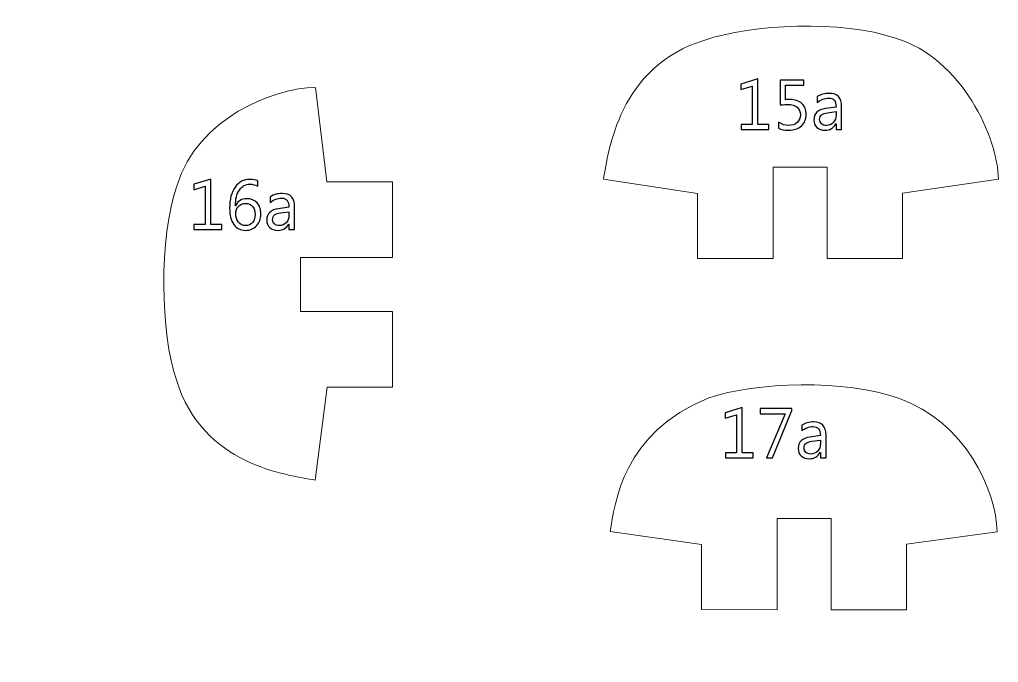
# Model space of a CAD drawing. Header units: centimetres. Extents: x -19.4 to 19.9, y -26.5 to 22.7.
# Drawn here: x 13.74 to 19.63, y -22.59 to -18.73 of the extents above; entities that cross this region are included whole.
import ezdxf

# ---------------------------------------------------------------- set-up
doc = ezdxf.new("R2010")
doc.units = ezdxf.units.CM
doc.header["$MEASUREMENT"] = 0
doc.layers.add('Camada 1', color=7, linetype='Continuous')

msp = doc.modelspace()

# ---------------------------------------------------------------- linework, layer by layer
at = {"layer": 'Camada 1', "color": 7, "lineweight": 9}
for points, knots in [([(18.27371, -19.6153), (18.27371, -19.6153), (18.59816, -19.6153), (18.59816, -19.6153), (18.59816, -19.6153), (18.59816, -19.6153), (18.59794, -20.16472), (18.59794, -20.16472), (18.59794, -20.16472), (18.59794, -20.16472), (19.05262, -20.1646), (19.05262, -20.1646), (19.05262, -20.1646), (19.05262, -20.1646), (19.05292, -19.77119), (19.05292, -19.77119), (19.05292, -19.77119), (19.05292, -19.77119), (19.62969, -19.68767), (19.62969, -19.68767), (19.62969, -19.68767), (19.62672, -19.44099), (19.41202, -18.95866), (19.00945, -18.83914), (19.00945, -18.83914), (18.68992, -18.72699), (18.13888, -18.75531), (17.8622, -18.8505), (17.8622, -18.8505), (17.34609, -19.00528), (17.28172, -19.52071), (17.2516, -19.68615), (17.2516, -19.68615), (17.2516, -19.68615), (17.81818, -19.77329), (17.81818, -19.77329), (17.81818, -19.77329), (17.81818, -19.77329), (17.81824, -20.16394), (17.81824, -20.16394), (17.81824, -20.16394), (17.81824, -20.16394), (18.27375, -20.16468), (18.27375, -20.16468), (18.27375, -20.16468), (18.27375, -20.16468), (18.27371, -19.6153), (18.27371, -19.6153)], [0, 0, 0, 0, 0.0769231, 0.0769231, 0.0769231, 0.0769231, 0.1538462, 0.1538462, 0.1538462, 0.1538462, 0.2307692, 0.2307692, 0.2307692, 0.2307692, 0.3076923, 0.3076923, 0.3076923, 0.3076923, 0.3846154, 0.3846154, 0.3846154, 0.3846154, 0.4615385, 0.4615385, 0.4615385, 0.4615385, 0.5384615, 0.5384615, 0.5384615, 0.5384615, 0.6153846, 0.6153846, 0.6153846, 0.6153846, 0.6923077, 0.6923077, 0.6923077, 0.6923077, 0.7692308, 0.7692308, 0.7692308, 0.7692308, 0.8461538, 0.8461538, 0.8461538, 0.8461538, 1, 1, 1, 1]), ([(15.42841, -20.48246), (15.42841, -20.48246), (15.42841, -20.15801), (15.42841, -20.15801), (15.42841, -20.15801), (15.42841, -20.15801), (15.98263, -20.15823), (15.98263, -20.15823), (15.98263, -20.15823), (15.98263, -20.15823), (15.98251, -19.70355), (15.98251, -19.70355), (15.98251, -19.70355), (15.98251, -19.70355), (15.58567, -19.70325), (15.58567, -19.70325), (15.58567, -19.70325), (15.58567, -19.70325), (15.51756, -19.13449), (15.51756, -19.13449), (15.51756, -19.13449), (15.26873, -19.13747), (14.80639, -19.32017), (14.68583, -19.72275), (14.68583, -19.72275), (14.5727, -20.04227), (14.58513, -20.61729), (14.68115, -20.89397), (14.68115, -20.89397), (14.83728, -21.41008), (15.34914, -21.46646), (15.51602, -21.49658), (15.51602, -21.49658), (15.51602, -21.49658), (15.58778, -20.93799), (15.58778, -20.93799), (15.58778, -20.93799), (15.58778, -20.93799), (15.98184, -20.93793), (15.98184, -20.93793), (15.98184, -20.93793), (15.98184, -20.93793), (15.98259, -20.48242), (15.98259, -20.48242), (15.98259, -20.48242), (15.98259, -20.48242), (15.42841, -20.48246), (15.42841, -20.48246)], [0, 0, 0, 0, 0.0769231, 0.0769231, 0.0769231, 0.0769231, 0.1538462, 0.1538462, 0.1538462, 0.1538462, 0.2307692, 0.2307692, 0.2307692, 0.2307692, 0.3076923, 0.3076923, 0.3076923, 0.3076923, 0.3846154, 0.3846154, 0.3846154, 0.3846154, 0.4615385, 0.4615385, 0.4615385, 0.4615385, 0.5384615, 0.5384615, 0.5384615, 0.5384615, 0.6153846, 0.6153846, 0.6153846, 0.6153846, 0.6923077, 0.6923077, 0.6923077, 0.6923077, 0.7692308, 0.7692308, 0.7692308, 0.7692308, 0.8461538, 0.8461538, 0.8461538, 0.8461538, 1, 1, 1, 1]), ([(18.29771, -21.7273), (18.29771, -21.7273), (18.62216, -21.7273), (18.62216, -21.7273), (18.62216, -21.7273), (18.62216, -21.7273), (18.62194, -22.27672), (18.62194, -22.27672), (18.62194, -22.27672), (18.62194, -22.27672), (19.07662, -22.2766), (19.07662, -22.2766), (19.07662, -22.2766), (19.07662, -22.2766), (19.07692, -21.88319), (19.07692, -21.88319), (19.07692, -21.88319), (19.07692, -21.88319), (19.62164, -21.80767), (19.62164, -21.80767), (19.62164, -21.80767), (19.61867, -21.56099), (19.42566, -21.14221), (19.03345, -21.00715), (19.03345, -21.00715), (18.70874, -20.8872), (18.16288, -20.90731), (17.8862, -21.0025), (17.8862, -21.0025), (17.36487, -21.2117), (17.3217, -21.64071), (17.29158, -21.80615), (17.29158, -21.80615), (17.29158, -21.80615), (17.84218, -21.88529), (17.84218, -21.88529), (17.84218, -21.88529), (17.84218, -21.88529), (17.84224, -22.27594), (17.84224, -22.27594), (17.84224, -22.27594), (17.84224, -22.27594), (18.29775, -22.27668), (18.29775, -22.27668), (18.29775, -22.27668), (18.29775, -22.27668), (18.29771, -21.7273), (18.29771, -21.7273)], [0, 0, 0, 0, 0.0769231, 0.0769231, 0.0769231, 0.0769231, 0.1538462, 0.1538462, 0.1538462, 0.1538462, 0.2307692, 0.2307692, 0.2307692, 0.2307692, 0.3076923, 0.3076923, 0.3076923, 0.3076923, 0.3846154, 0.3846154, 0.3846154, 0.3846154, 0.4615385, 0.4615385, 0.4615385, 0.4615385, 0.5384615, 0.5384615, 0.5384615, 0.5384615, 0.6153846, 0.6153846, 0.6153846, 0.6153846, 0.6923077, 0.6923077, 0.6923077, 0.6923077, 0.7692308, 0.7692308, 0.7692308, 0.7692308, 0.8461538, 0.8461538, 0.8461538, 0.8461538, 1, 1, 1, 1]), ([(15.46862, -22.88069), (15.46862, -22.88069), (16.7564, -26.45463), (16.7564, -26.45463), (16.7564, -26.45463), (16.7564, -26.45463), (16.16272, -26.45526), (16.16272, -26.45526), (16.16272, -26.45526), (16.16272, -26.45526), (15.53393, -24.70365), (15.53393, -24.70365), (15.53393, -24.70365), (15.53393, -24.70365), (15.23463, -24.8125), (15.23463, -24.8125), (15.23463, -24.8125), (15.23463, -24.8125), (15.79181, -26.45503), (15.79181, -26.45503), (15.79181, -26.45503), (15.79181, -26.45503), (8.80438, -26.45255), (8.80438, -26.45255), (8.80438, -26.45255), (8.80438, -26.45255), (8.79951, -25.87983), (8.79951, -25.87983), (8.79951, -25.87983), (8.79951, -25.87983), (8.47881, -25.87795), (8.47881, -25.87795), (8.47881, -25.87795), (8.47881, -25.87795), (8.47523, -26.45047), (8.47523, -26.45047), (8.47523, -26.45047), (8.47523, -26.45047), (6.45199, -26.45212), (6.45199, -26.45212), (6.45199, -26.45212), (6.20591, -26.46023), (6.14256, -26.04751), (6.38097, -25.97301), (6.38097, -25.97301), (6.38097, -25.97301), (8.44333, -25.27122), (8.44333, -25.27122), (8.44333, -25.27122), (8.44333, -25.27122), (8.34547, -24.96979), (8.34547, -24.96979), (8.34547, -24.96979), (8.34547, -24.96979), (9.88118, -24.43949), (9.88118, -24.43949), (9.88118, -24.43949), (9.88118, -24.43949), (9.99392, -24.74276), (9.99392, -24.74276), (9.99392, -24.74276), (9.99392, -24.74276), (12.45782, -23.90472), (12.45782, -23.90472), (12.45782, -23.90472), (12.45782, -23.90472), (11.44347, -21.50548), (11.44347, -21.50548), (11.44347, -21.50548), (11.44347, -21.50548), (12.89858, -21.14595), (12.89858, -21.14595), (12.89858, -21.14595), (12.89858, -21.14595), (13.889, -23.41795), (13.889, -23.41795), (13.889, -23.41795), (13.889, -23.41795), (15.46862, -22.88069), (15.46862, -22.88069)], [0, 0, 0, 0, 0.047619, 0.047619, 0.047619, 0.047619, 0.0952381, 0.0952381, 0.0952381, 0.0952381, 0.1428571, 0.1428571, 0.1428571, 0.1428571, 0.1904762, 0.1904762, 0.1904762, 0.1904762, 0.2380952, 0.2380952, 0.2380952, 0.2380952, 0.2857143, 0.2857143, 0.2857143, 0.2857143, 0.3333333, 0.3333333, 0.3333333, 0.3333333, 0.3809524, 0.3809524, 0.3809524, 0.3809524, 0.4285714, 0.4285714, 0.4285714, 0.4285714, 0.4761905, 0.4761905, 0.4761905, 0.4761905, 0.5238095, 0.5238095, 0.5238095, 0.5238095, 0.5714286, 0.5714286, 0.5714286, 0.5714286, 0.6190476, 0.6190476, 0.6190476, 0.6190476, 0.6666667, 0.6666667, 0.6666667, 0.6666667, 0.7142857, 0.7142857, 0.7142857, 0.7142857, 0.7619048, 0.7619048, 0.7619048, 0.7619048, 0.8095238, 0.8095238, 0.8095238, 0.8095238, 0.8571429, 0.8571429, 0.8571429, 0.8571429, 0.9047619, 0.9047619, 0.9047619, 0.9047619, 1, 1, 1, 1])]:
    msp.add_open_spline(points, degree=3, knots=knots, dxfattribs=at)
at = {"layer": 'Camada 1', "color": 7}
for points, knots in [([(18.2478, -19.3874), (18.2478, -19.3874), (18.08016, -19.3874), (18.08016, -19.3874), (18.08016, -19.3874), (18.08016, -19.3874), (18.08016, -19.35777), (18.08016, -19.35777), (18.08016, -19.35777), (18.08016, -19.35777), (18.14704, -19.35777), (18.14704, -19.35777), (18.14704, -19.35777), (18.14704, -19.35777), (18.14704, -19.12733), (18.14704, -19.12733), (18.14704, -19.12733), (18.14704, -19.12733), (18.07846, -19.14779), (18.07846, -19.14779), (18.07846, -19.14779), (18.07846, -19.14779), (18.07846, -19.11562), (18.07846, -19.11562), (18.07846, -19.11562), (18.07846, -19.11562), (18.18091, -19.08429), (18.18091, -19.08429), (18.18091, -19.08429), (18.18091, -19.08429), (18.18091, -19.35777), (18.18091, -19.35777), (18.18091, -19.35777), (18.18091, -19.35777), (18.2478, -19.35777), (18.2478, -19.35777), (18.2478, -19.35777), (18.2478, -19.35777), (18.2478, -19.3874), (18.2478, -19.3874)], [0, 0, 0, 0, 0.0909091, 0.0909091, 0.0909091, 0.0909091, 0.1818182, 0.1818182, 0.1818182, 0.1818182, 0.2727273, 0.2727273, 0.2727273, 0.2727273, 0.3636364, 0.3636364, 0.3636364, 0.3636364, 0.4545455, 0.4545455, 0.4545455, 0.4545455, 0.5454545, 0.5454545, 0.5454545, 0.5454545, 0.6363636, 0.6363636, 0.6363636, 0.6363636, 0.7272727, 0.7272727, 0.7272727, 0.7272727, 0.8181818, 0.8181818, 0.8181818, 0.8181818, 1, 1, 1, 1]), ([(18.3058, -19.3802), (18.3058, -19.3802), (18.3058, -19.34422), (18.3058, -19.34422), (18.3058, -19.34422), (18.32605, -19.35748), (18.34665, -19.36412), (18.3676, -19.36412), (18.3676, -19.36412), (18.38856, -19.36412), (18.40542, -19.35819), (18.41826, -19.34634), (18.41826, -19.34634), (18.43104, -19.33455), (18.43746, -19.31882), (18.43746, -19.29927), (18.43746, -19.29927), (18.43746, -19.27987), (18.43089, -19.2647), (18.41784, -19.25384), (18.41784, -19.25384), (18.40472, -19.24297), (18.38602, -19.23754), (18.36161, -19.23754), (18.36161, -19.23754), (18.35335, -19.23754), (18.33783, -19.23838), (18.31511, -19.24001), (18.31511, -19.24001), (18.31511, -19.24001), (18.31511, -19.09106), (18.31511, -19.09106), (18.31511, -19.09106), (18.31511, -19.09106), (18.45862, -19.09106), (18.45862, -19.09106), (18.45862, -19.09106), (18.45862, -19.09106), (18.45862, -19.12154), (18.45862, -19.12154), (18.45862, -19.12154), (18.45862, -19.12154), (18.34728, -19.12154), (18.34728, -19.12154), (18.34728, -19.12154), (18.34728, -19.12154), (18.34728, -19.20875), (18.34728, -19.20875), (18.34728, -19.20875), (18.35639, -19.20819), (18.36478, -19.2079), (18.37254, -19.2079), (18.37254, -19.2079), (18.40422, -19.2079), (18.42878, -19.21588), (18.44613, -19.23175), (18.44613, -19.23175), (18.46349, -19.24763), (18.47217, -19.26943), (18.47217, -19.29709), (18.47217, -19.29709), (18.47217, -19.32573), (18.46286, -19.34881), (18.44416, -19.36623), (18.44416, -19.36623), (18.42546, -19.38373), (18.39978, -19.39248), (18.36725, -19.39248), (18.36725, -19.39248), (18.33981, -19.39248), (18.31934, -19.38839), (18.3058, -19.3802)], [0, 0, 0, 0, 0.0526316, 0.0526316, 0.0526316, 0.0526316, 0.1052632, 0.1052632, 0.1052632, 0.1052632, 0.1578947, 0.1578947, 0.1578947, 0.1578947, 0.2105263, 0.2105263, 0.2105263, 0.2105263, 0.2631579, 0.2631579, 0.2631579, 0.2631579, 0.3157895, 0.3157895, 0.3157895, 0.3157895, 0.3684211, 0.3684211, 0.3684211, 0.3684211, 0.4210526, 0.4210526, 0.4210526, 0.4210526, 0.4736842, 0.4736842, 0.4736842, 0.4736842, 0.5263158, 0.5263158, 0.5263158, 0.5263158, 0.5789474, 0.5789474, 0.5789474, 0.5789474, 0.6315789, 0.6315789, 0.6315789, 0.6315789, 0.6842105, 0.6842105, 0.6842105, 0.6842105, 0.7368421, 0.7368421, 0.7368421, 0.7368421, 0.7894737, 0.7894737, 0.7894737, 0.7894737, 0.8421053, 0.8421053, 0.8421053, 0.8421053, 0.8947368, 0.8947368, 0.8947368, 0.8947368, 1, 1, 1, 1]), ([(18.68596, -19.3874), (18.68596, -19.3874), (18.65209, -19.3874), (18.65209, -19.3874), (18.65209, -19.3874), (18.65209, -19.3874), (18.65209, -19.35431), (18.65209, -19.35431), (18.65209, -19.35431), (18.65209, -19.35431), (18.65124, -19.35431), (18.65124, -19.35431), (18.65124, -19.35431), (18.6365, -19.37978), (18.61484, -19.39248), (18.58612, -19.39248), (18.58612, -19.39248), (18.56502, -19.39248), (18.54851, -19.38691), (18.53659, -19.37569), (18.53659, -19.37569), (18.52466, -19.36454), (18.51874, -19.34972), (18.51874, -19.33124), (18.51874, -19.33124), (18.51874, -19.29165), (18.54202, -19.26858), (18.58859, -19.26209), (18.58859, -19.26209), (18.58859, -19.26209), (18.65209, -19.2532), (18.65209, -19.2532), (18.65209, -19.2532), (18.65209, -19.21708), (18.63755, -19.19901), (18.60849, -19.19901), (18.60849, -19.19901), (18.58301, -19.19901), (18.56001, -19.20776), (18.53948, -19.22526), (18.53948, -19.22526), (18.53948, -19.22526), (18.53948, -19.19055), (18.53948, -19.19055), (18.53948, -19.19055), (18.56029, -19.17728), (18.58421, -19.17065), (18.61138, -19.17065), (18.61138, -19.17065), (18.66112, -19.17065), (18.68596, -19.19697), (18.68596, -19.24967), (18.68596, -19.24967), (18.68596, -19.24967), (18.68596, -19.3874), (18.68596, -19.3874)], [0, 0, 0, 0, 0.0666667, 0.0666667, 0.0666667, 0.0666667, 0.1333333, 0.1333333, 0.1333333, 0.1333333, 0.2, 0.2, 0.2, 0.2, 0.2666667, 0.2666667, 0.2666667, 0.2666667, 0.3333333, 0.3333333, 0.3333333, 0.3333333, 0.4, 0.4, 0.4, 0.4, 0.4666667, 0.4666667, 0.4666667, 0.4666667, 0.5333333, 0.5333333, 0.5333333, 0.5333333, 0.6, 0.6, 0.6, 0.6, 0.6666667, 0.6666667, 0.6666667, 0.6666667, 0.7333333, 0.7333333, 0.7333333, 0.7333333, 0.8, 0.8, 0.8, 0.8, 0.8666667, 0.8666667, 0.8666667, 0.8666667, 1, 1, 1, 1]), ([(18.65209, -19.28029), (18.65209, -19.28029), (18.60101, -19.28735), (18.60101, -19.28735), (18.60101, -19.28735), (18.58527, -19.28954), (18.57342, -19.29349), (18.56545, -19.29906), (18.56545, -19.29906), (18.55747, -19.30471), (18.55345, -19.31459), (18.55345, -19.32884), (18.55345, -19.32884), (18.55345, -19.33921), (18.55712, -19.34768), (18.56453, -19.35424), (18.56453, -19.35424), (18.57187, -19.3608), (18.58174, -19.36412), (18.59395, -19.36412), (18.59395, -19.36412), (18.61081, -19.36412), (18.62471, -19.35819), (18.63565, -19.34641), (18.63565, -19.34641), (18.64659, -19.33455), (18.65209, -19.3196), (18.65209, -19.30146), (18.65209, -19.30146), (18.65209, -19.30146), (18.65209, -19.28029), (18.65209, -19.28029)], [0, 0, 0, 0, 0.1111111, 0.1111111, 0.1111111, 0.1111111, 0.2222222, 0.2222222, 0.2222222, 0.2222222, 0.3333333, 0.3333333, 0.3333333, 0.3333333, 0.4444444, 0.4444444, 0.4444444, 0.4444444, 0.5555556, 0.5555556, 0.5555556, 0.5555556, 0.6666667, 0.6666667, 0.6666667, 0.6666667, 0.7777778, 0.7777778, 0.7777778, 0.7777778, 1, 1, 1, 1]), ([(14.9543, -19.98964), (14.9543, -19.98964), (14.78666, -19.98964), (14.78666, -19.98964), (14.78666, -19.98964), (14.78666, -19.98964), (14.78666, -19.96001), (14.78666, -19.96001), (14.78666, -19.96001), (14.78666, -19.96001), (14.85354, -19.96001), (14.85354, -19.96001), (14.85354, -19.96001), (14.85354, -19.96001), (14.85354, -19.72957), (14.85354, -19.72957), (14.85354, -19.72957), (14.85354, -19.72957), (14.78496, -19.75003), (14.78496, -19.75003), (14.78496, -19.75003), (14.78496, -19.75003), (14.78496, -19.71786), (14.78496, -19.71786), (14.78496, -19.71786), (14.78496, -19.71786), (14.88741, -19.68653), (14.88741, -19.68653), (14.88741, -19.68653), (14.88741, -19.68653), (14.88741, -19.96001), (14.88741, -19.96001), (14.88741, -19.96001), (14.88741, -19.96001), (14.9543, -19.96001), (14.9543, -19.96001), (14.9543, -19.96001), (14.9543, -19.96001), (14.9543, -19.98964), (14.9543, -19.98964)], [0, 0, 0, 0, 0.0909091, 0.0909091, 0.0909091, 0.0909091, 0.1818182, 0.1818182, 0.1818182, 0.1818182, 0.2727273, 0.2727273, 0.2727273, 0.2727273, 0.3636364, 0.3636364, 0.3636364, 0.3636364, 0.4545455, 0.4545455, 0.4545455, 0.4545455, 0.5454545, 0.5454545, 0.5454545, 0.5454545, 0.6363636, 0.6363636, 0.6363636, 0.6363636, 0.7272727, 0.7272727, 0.7272727, 0.7272727, 0.8181818, 0.8181818, 0.8181818, 0.8181818, 1, 1, 1, 1]), ([(15.17147, -19.69669), (15.17147, -19.69669), (15.17147, -19.72879), (15.17147, -19.72879), (15.17147, -19.72879), (15.15616, -19.72096), (15.14008, -19.71701), (15.12314, -19.71701), (15.12314, -19.71701), (15.09689, -19.71701), (15.07587, -19.72872), (15.06006, -19.75215), (15.06006, -19.75215), (15.04433, -19.77557), (15.03643, -19.80697), (15.03643, -19.84627), (15.03643, -19.84627), (15.03643, -19.84627), (15.03727, -19.84627), (15.03727, -19.84627), (15.03727, -19.84627), (15.05103, -19.81826), (15.07361, -19.80422), (15.10501, -19.80422), (15.10501, -19.80422), (15.1309, -19.80422), (15.15143, -19.81254), (15.16675, -19.82912), (15.16675, -19.82912), (15.18206, -19.84577), (15.18968, -19.868), (15.18968, -19.89587), (15.18968, -19.89587), (15.18968, -19.92494), (15.18093, -19.94872), (15.16343, -19.96713), (15.16343, -19.96713), (15.14593, -19.98555), (15.12371, -19.99472), (15.09675, -19.99472), (15.09675, -19.99472), (15.06698, -19.99472), (15.04362, -19.98287), (15.02669, -19.95916), (15.02669, -19.95916), (15.00976, -19.93545), (15.00129, -19.90215), (15.00129, -19.85925), (15.00129, -19.85925), (15.00129, -19.80725), (15.01237, -19.76576), (15.03452, -19.73479), (15.03452, -19.73479), (15.05668, -19.70374), (15.08596, -19.68822), (15.1223, -19.68822), (15.1223, -19.68822), (15.14297, -19.68822), (15.15934, -19.69104), (15.17147, -19.69669)], [0, 0, 0, 0, 0.0625, 0.0625, 0.0625, 0.0625, 0.125, 0.125, 0.125, 0.125, 0.1875, 0.1875, 0.1875, 0.1875, 0.25, 0.25, 0.25, 0.25, 0.3125, 0.3125, 0.3125, 0.3125, 0.375, 0.375, 0.375, 0.375, 0.4375, 0.4375, 0.4375, 0.4375, 0.5, 0.5, 0.5, 0.5, 0.5625, 0.5625, 0.5625, 0.5625, 0.625, 0.625, 0.625, 0.625, 0.6875, 0.6875, 0.6875, 0.6875, 0.75, 0.75, 0.75, 0.75, 0.8125, 0.8125, 0.8125, 0.8125, 0.875, 0.875, 0.875, 0.875, 1, 1, 1, 1]), ([(15.39246, -19.98964), (15.39246, -19.98964), (15.35859, -19.98964), (15.35859, -19.98964), (15.35859, -19.98964), (15.35859, -19.98964), (15.35859, -19.95655), (15.35859, -19.95655), (15.35859, -19.95655), (15.35859, -19.95655), (15.35774, -19.95655), (15.35774, -19.95655), (15.35774, -19.95655), (15.343, -19.98202), (15.32134, -19.99472), (15.29262, -19.99472), (15.29262, -19.99472), (15.27152, -19.99472), (15.25501, -19.98915), (15.24309, -19.97793), (15.24309, -19.97793), (15.23116, -19.96678), (15.22524, -19.95196), (15.22524, -19.93348), (15.22524, -19.93348), (15.22524, -19.89389), (15.24852, -19.87082), (15.29509, -19.86433), (15.29509, -19.86433), (15.29509, -19.86433), (15.35859, -19.85544), (15.35859, -19.85544), (15.35859, -19.85544), (15.35859, -19.81932), (15.34405, -19.80125), (15.31499, -19.80125), (15.31499, -19.80125), (15.28951, -19.80125), (15.26651, -19.81), (15.24598, -19.8275), (15.24598, -19.8275), (15.24598, -19.8275), (15.24598, -19.79279), (15.24598, -19.79279), (15.24598, -19.79279), (15.26679, -19.77952), (15.29071, -19.77289), (15.31788, -19.77289), (15.31788, -19.77289), (15.36762, -19.77289), (15.39246, -19.79921), (15.39246, -19.85191), (15.39246, -19.85191), (15.39246, -19.85191), (15.39246, -19.98964), (15.39246, -19.98964)], [0, 0, 0, 0, 0.0666667, 0.0666667, 0.0666667, 0.0666667, 0.1333333, 0.1333333, 0.1333333, 0.1333333, 0.2, 0.2, 0.2, 0.2, 0.2666667, 0.2666667, 0.2666667, 0.2666667, 0.3333333, 0.3333333, 0.3333333, 0.3333333, 0.4, 0.4, 0.4, 0.4, 0.4666667, 0.4666667, 0.4666667, 0.4666667, 0.5333333, 0.5333333, 0.5333333, 0.5333333, 0.6, 0.6, 0.6, 0.6, 0.6666667, 0.6666667, 0.6666667, 0.6666667, 0.7333333, 0.7333333, 0.7333333, 0.7333333, 0.8, 0.8, 0.8, 0.8, 0.8666667, 0.8666667, 0.8666667, 0.8666667, 1, 1, 1, 1]), ([(15.09746, -19.833), (15.07996, -19.833), (15.06578, -19.83893), (15.05491, -19.85078), (15.05491, -19.85078), (15.04398, -19.86271), (15.03854, -19.87668), (15.03854, -19.89284), (15.03854, -19.89284), (15.03854, -19.91316), (15.04398, -19.93044), (15.05477, -19.94484), (15.05477, -19.94484), (15.06557, -19.95916), (15.07996, -19.96636), (15.09788, -19.96636), (15.09788, -19.96636), (15.11496, -19.96636), (15.12879, -19.96008), (15.13923, -19.94759), (15.13923, -19.94759), (15.14974, -19.9351), (15.15496, -19.9193), (15.15496, -19.9001), (15.15496, -19.9001), (15.15496, -19.87908), (15.14995, -19.86271), (15.13986, -19.85078), (15.13986, -19.85078), (15.12977, -19.83893), (15.11566, -19.833), (15.09746, -19.833)], [0, 0, 0, 0, 0.1111111, 0.1111111, 0.1111111, 0.1111111, 0.2222222, 0.2222222, 0.2222222, 0.2222222, 0.3333333, 0.3333333, 0.3333333, 0.3333333, 0.4444444, 0.4444444, 0.4444444, 0.4444444, 0.5555556, 0.5555556, 0.5555556, 0.5555556, 0.6666667, 0.6666667, 0.6666667, 0.6666667, 0.7777778, 0.7777778, 0.7777778, 0.7777778, 1, 1, 1, 1]), ([(15.35859, -19.88253), (15.35859, -19.88253), (15.30751, -19.88959), (15.30751, -19.88959), (15.30751, -19.88959), (15.29177, -19.89178), (15.27992, -19.89573), (15.27195, -19.9013), (15.27195, -19.9013), (15.26397, -19.90695), (15.25995, -19.91683), (15.25995, -19.93108), (15.25995, -19.93108), (15.25995, -19.94145), (15.26362, -19.94992), (15.27103, -19.95648), (15.27103, -19.95648), (15.27837, -19.96304), (15.28824, -19.96636), (15.30045, -19.96636), (15.30045, -19.96636), (15.31731, -19.96636), (15.33121, -19.96043), (15.34215, -19.94865), (15.34215, -19.94865), (15.35309, -19.93679), (15.35859, -19.92184), (15.35859, -19.9037), (15.35859, -19.9037), (15.35859, -19.9037), (15.35859, -19.88253), (15.35859, -19.88253)], [0, 0, 0, 0, 0.1111111, 0.1111111, 0.1111111, 0.1111111, 0.2222222, 0.2222222, 0.2222222, 0.2222222, 0.3333333, 0.3333333, 0.3333333, 0.3333333, 0.4444444, 0.4444444, 0.4444444, 0.4444444, 0.5555556, 0.5555556, 0.5555556, 0.5555556, 0.6666667, 0.6666667, 0.6666667, 0.6666667, 0.7777778, 0.7777778, 0.7777778, 0.7777778, 1, 1, 1, 1]), ([(18.1537, -21.3635), (18.1537, -21.3635), (17.98606, -21.3635), (17.98606, -21.3635), (17.98606, -21.3635), (17.98606, -21.3635), (17.98606, -21.33387), (17.98606, -21.33387), (17.98606, -21.33387), (17.98606, -21.33387), (18.05294, -21.33387), (18.05294, -21.33387), (18.05294, -21.33387), (18.05294, -21.33387), (18.05294, -21.10343), (18.05294, -21.10343), (18.05294, -21.10343), (18.05294, -21.10343), (17.98436, -21.12389), (17.98436, -21.12389), (17.98436, -21.12389), (17.98436, -21.12389), (17.98436, -21.09172), (17.98436, -21.09172), (17.98436, -21.09172), (17.98436, -21.09172), (18.08681, -21.06039), (18.08681, -21.06039), (18.08681, -21.06039), (18.08681, -21.06039), (18.08681, -21.33387), (18.08681, -21.33387), (18.08681, -21.33387), (18.08681, -21.33387), (18.1537, -21.33387), (18.1537, -21.33387), (18.1537, -21.33387), (18.1537, -21.33387), (18.1537, -21.3635), (18.1537, -21.3635)], [0, 0, 0, 0, 0.0909091, 0.0909091, 0.0909091, 0.0909091, 0.1818182, 0.1818182, 0.1818182, 0.1818182, 0.2727273, 0.2727273, 0.2727273, 0.2727273, 0.3636364, 0.3636364, 0.3636364, 0.3636364, 0.4545455, 0.4545455, 0.4545455, 0.4545455, 0.5454545, 0.5454545, 0.5454545, 0.5454545, 0.6363636, 0.6363636, 0.6363636, 0.6363636, 0.7272727, 0.7272727, 0.7272727, 0.7272727, 0.8181818, 0.8181818, 0.8181818, 0.8181818, 1, 1, 1, 1]), ([(18.38654, -21.07782), (18.38654, -21.07782), (18.26927, -21.3635), (18.26927, -21.3635), (18.26927, -21.3635), (18.26927, -21.3635), (18.23413, -21.3635), (18.23413, -21.3635), (18.23413, -21.3635), (18.23413, -21.3635), (18.34505, -21.09764), (18.34505, -21.09764), (18.34505, -21.09764), (18.34505, -21.09764), (18.19561, -21.09764), (18.19561, -21.09764), (18.19561, -21.09764), (18.19561, -21.09764), (18.19561, -21.06716), (18.19561, -21.06716), (18.19561, -21.06716), (18.19561, -21.06716), (18.38654, -21.06716), (18.38654, -21.06716), (18.38654, -21.06716), (18.38654, -21.06716), (18.38654, -21.07782), (18.38654, -21.07782)], [0, 0, 0, 0, 0.125, 0.125, 0.125, 0.125, 0.25, 0.25, 0.25, 0.25, 0.375, 0.375, 0.375, 0.375, 0.5, 0.5, 0.5, 0.5, 0.625, 0.625, 0.625, 0.625, 0.75, 0.75, 0.75, 0.75, 1, 1, 1, 1]), ([(18.59186, -21.3635), (18.59186, -21.3635), (18.55799, -21.3635), (18.55799, -21.3635), (18.55799, -21.3635), (18.55799, -21.3635), (18.55799, -21.33041), (18.55799, -21.33041), (18.55799, -21.33041), (18.55799, -21.33041), (18.55714, -21.33041), (18.55714, -21.33041), (18.55714, -21.33041), (18.5424, -21.35588), (18.52074, -21.36858), (18.49202, -21.36858), (18.49202, -21.36858), (18.47092, -21.36858), (18.45441, -21.36301), (18.44249, -21.35179), (18.44249, -21.35179), (18.43056, -21.34064), (18.42464, -21.32582), (18.42464, -21.30734), (18.42464, -21.30734), (18.42464, -21.26775), (18.44792, -21.24468), (18.49449, -21.23819), (18.49449, -21.23819), (18.49449, -21.23819), (18.55799, -21.2293), (18.55799, -21.2293), (18.55799, -21.2293), (18.55799, -21.19318), (18.54345, -21.17511), (18.51439, -21.17511), (18.51439, -21.17511), (18.48891, -21.17511), (18.46591, -21.18386), (18.44538, -21.20136), (18.44538, -21.20136), (18.44538, -21.20136), (18.44538, -21.16665), (18.44538, -21.16665), (18.44538, -21.16665), (18.46619, -21.15338), (18.49011, -21.14675), (18.51728, -21.14675), (18.51728, -21.14675), (18.56702, -21.14675), (18.59186, -21.17307), (18.59186, -21.22577), (18.59186, -21.22577), (18.59186, -21.22577), (18.59186, -21.3635), (18.59186, -21.3635)], [0, 0, 0, 0, 0.0666667, 0.0666667, 0.0666667, 0.0666667, 0.1333333, 0.1333333, 0.1333333, 0.1333333, 0.2, 0.2, 0.2, 0.2, 0.2666667, 0.2666667, 0.2666667, 0.2666667, 0.3333333, 0.3333333, 0.3333333, 0.3333333, 0.4, 0.4, 0.4, 0.4, 0.4666667, 0.4666667, 0.4666667, 0.4666667, 0.5333333, 0.5333333, 0.5333333, 0.5333333, 0.6, 0.6, 0.6, 0.6, 0.6666667, 0.6666667, 0.6666667, 0.6666667, 0.7333333, 0.7333333, 0.7333333, 0.7333333, 0.8, 0.8, 0.8, 0.8, 0.8666667, 0.8666667, 0.8666667, 0.8666667, 1, 1, 1, 1]), ([(18.55799, -21.25639), (18.55799, -21.25639), (18.50691, -21.26345), (18.50691, -21.26345), (18.50691, -21.26345), (18.49117, -21.26564), (18.47932, -21.26959), (18.47135, -21.27516), (18.47135, -21.27516), (18.46337, -21.28081), (18.45935, -21.29069), (18.45935, -21.30494), (18.45935, -21.30494), (18.45935, -21.31531), (18.46302, -21.32378), (18.47043, -21.33034), (18.47043, -21.33034), (18.47777, -21.3369), (18.48764, -21.34022), (18.49985, -21.34022), (18.49985, -21.34022), (18.51671, -21.34022), (18.53061, -21.33429), (18.54155, -21.32251), (18.54155, -21.32251), (18.55249, -21.31065), (18.55799, -21.2957), (18.55799, -21.27756), (18.55799, -21.27756), (18.55799, -21.27756), (18.55799, -21.25639), (18.55799, -21.25639)], [0, 0, 0, 0, 0.1111111, 0.1111111, 0.1111111, 0.1111111, 0.2222222, 0.2222222, 0.2222222, 0.2222222, 0.3333333, 0.3333333, 0.3333333, 0.3333333, 0.4444444, 0.4444444, 0.4444444, 0.4444444, 0.5555556, 0.5555556, 0.5555556, 0.5555556, 0.6666667, 0.6666667, 0.6666667, 0.6666667, 0.7777778, 0.7777778, 0.7777778, 0.7777778, 1, 1, 1, 1])]:
    msp.add_open_spline(points, degree=3, knots=knots, dxfattribs=at)
at = {"layer": 'Camada 1', "color": 250, "lineweight": 9}
for points, knots in [([(18.2478, -19.3874), (18.2478, -19.3874), (18.08016, -19.3874), (18.08016, -19.3874), (18.08016, -19.3874), (18.08016, -19.3874), (18.08016, -19.35777), (18.08016, -19.35777), (18.08016, -19.35777), (18.08016, -19.35777), (18.14704, -19.35777), (18.14704, -19.35777), (18.14704, -19.35777), (18.14704, -19.35777), (18.14704, -19.12733), (18.14704, -19.12733), (18.14704, -19.12733), (18.14704, -19.12733), (18.07846, -19.14779), (18.07846, -19.14779), (18.07846, -19.14779), (18.07846, -19.14779), (18.07846, -19.11562), (18.07846, -19.11562), (18.07846, -19.11562), (18.07846, -19.11562), (18.18091, -19.08429), (18.18091, -19.08429), (18.18091, -19.08429), (18.18091, -19.08429), (18.18091, -19.35777), (18.18091, -19.35777), (18.18091, -19.35777), (18.18091, -19.35777), (18.2478, -19.35777), (18.2478, -19.35777), (18.2478, -19.35777), (18.2478, -19.35777), (18.2478, -19.3874), (18.2478, -19.3874)], [0, 0, 0, 0, 0.0909091, 0.0909091, 0.0909091, 0.0909091, 0.1818182, 0.1818182, 0.1818182, 0.1818182, 0.2727273, 0.2727273, 0.2727273, 0.2727273, 0.3636364, 0.3636364, 0.3636364, 0.3636364, 0.4545455, 0.4545455, 0.4545455, 0.4545455, 0.5454545, 0.5454545, 0.5454545, 0.5454545, 0.6363636, 0.6363636, 0.6363636, 0.6363636, 0.7272727, 0.7272727, 0.7272727, 0.7272727, 0.8181818, 0.8181818, 0.8181818, 0.8181818, 1, 1, 1, 1]), ([(18.3058, -19.3802), (18.3058, -19.3802), (18.3058, -19.34422), (18.3058, -19.34422), (18.3058, -19.34422), (18.32605, -19.35748), (18.34665, -19.36412), (18.3676, -19.36412), (18.3676, -19.36412), (18.38856, -19.36412), (18.40542, -19.35819), (18.41826, -19.34634), (18.41826, -19.34634), (18.43104, -19.33455), (18.43746, -19.31882), (18.43746, -19.29927), (18.43746, -19.29927), (18.43746, -19.27987), (18.43089, -19.2647), (18.41784, -19.25384), (18.41784, -19.25384), (18.40472, -19.24297), (18.38602, -19.23754), (18.36161, -19.23754), (18.36161, -19.23754), (18.35335, -19.23754), (18.33783, -19.23838), (18.31511, -19.24001), (18.31511, -19.24001), (18.31511, -19.24001), (18.31511, -19.09106), (18.31511, -19.09106), (18.31511, -19.09106), (18.31511, -19.09106), (18.45862, -19.09106), (18.45862, -19.09106), (18.45862, -19.09106), (18.45862, -19.09106), (18.45862, -19.12154), (18.45862, -19.12154), (18.45862, -19.12154), (18.45862, -19.12154), (18.34728, -19.12154), (18.34728, -19.12154), (18.34728, -19.12154), (18.34728, -19.12154), (18.34728, -19.20875), (18.34728, -19.20875), (18.34728, -19.20875), (18.35639, -19.20819), (18.36478, -19.2079), (18.37254, -19.2079), (18.37254, -19.2079), (18.40422, -19.2079), (18.42878, -19.21588), (18.44613, -19.23175), (18.44613, -19.23175), (18.46349, -19.24763), (18.47217, -19.26943), (18.47217, -19.29709), (18.47217, -19.29709), (18.47217, -19.32573), (18.46286, -19.34881), (18.44416, -19.36623), (18.44416, -19.36623), (18.42546, -19.38373), (18.39978, -19.39248), (18.36725, -19.39248), (18.36725, -19.39248), (18.33981, -19.39248), (18.31934, -19.38839), (18.3058, -19.3802)], [0, 0, 0, 0, 0.0526316, 0.0526316, 0.0526316, 0.0526316, 0.1052632, 0.1052632, 0.1052632, 0.1052632, 0.1578947, 0.1578947, 0.1578947, 0.1578947, 0.2105263, 0.2105263, 0.2105263, 0.2105263, 0.2631579, 0.2631579, 0.2631579, 0.2631579, 0.3157895, 0.3157895, 0.3157895, 0.3157895, 0.3684211, 0.3684211, 0.3684211, 0.3684211, 0.4210526, 0.4210526, 0.4210526, 0.4210526, 0.4736842, 0.4736842, 0.4736842, 0.4736842, 0.5263158, 0.5263158, 0.5263158, 0.5263158, 0.5789474, 0.5789474, 0.5789474, 0.5789474, 0.6315789, 0.6315789, 0.6315789, 0.6315789, 0.6842105, 0.6842105, 0.6842105, 0.6842105, 0.7368421, 0.7368421, 0.7368421, 0.7368421, 0.7894737, 0.7894737, 0.7894737, 0.7894737, 0.8421053, 0.8421053, 0.8421053, 0.8421053, 0.8947368, 0.8947368, 0.8947368, 0.8947368, 1, 1, 1, 1]), ([(18.68596, -19.3874), (18.68596, -19.3874), (18.65209, -19.3874), (18.65209, -19.3874), (18.65209, -19.3874), (18.65209, -19.3874), (18.65209, -19.35431), (18.65209, -19.35431), (18.65209, -19.35431), (18.65209, -19.35431), (18.65124, -19.35431), (18.65124, -19.35431), (18.65124, -19.35431), (18.6365, -19.37978), (18.61484, -19.39248), (18.58612, -19.39248), (18.58612, -19.39248), (18.56502, -19.39248), (18.54851, -19.38691), (18.53659, -19.37569), (18.53659, -19.37569), (18.52466, -19.36454), (18.51874, -19.34972), (18.51874, -19.33124), (18.51874, -19.33124), (18.51874, -19.29165), (18.54202, -19.26858), (18.58859, -19.26209), (18.58859, -19.26209), (18.58859, -19.26209), (18.65209, -19.2532), (18.65209, -19.2532), (18.65209, -19.2532), (18.65209, -19.21708), (18.63755, -19.19901), (18.60849, -19.19901), (18.60849, -19.19901), (18.58301, -19.19901), (18.56001, -19.20776), (18.53948, -19.22526), (18.53948, -19.22526), (18.53948, -19.22526), (18.53948, -19.19055), (18.53948, -19.19055), (18.53948, -19.19055), (18.56029, -19.17728), (18.58421, -19.17065), (18.61138, -19.17065), (18.61138, -19.17065), (18.66112, -19.17065), (18.68596, -19.19697), (18.68596, -19.24967), (18.68596, -19.24967), (18.68596, -19.24967), (18.68596, -19.3874), (18.68596, -19.3874)], [0, 0, 0, 0, 0.0666667, 0.0666667, 0.0666667, 0.0666667, 0.1333333, 0.1333333, 0.1333333, 0.1333333, 0.2, 0.2, 0.2, 0.2, 0.2666667, 0.2666667, 0.2666667, 0.2666667, 0.3333333, 0.3333333, 0.3333333, 0.3333333, 0.4, 0.4, 0.4, 0.4, 0.4666667, 0.4666667, 0.4666667, 0.4666667, 0.5333333, 0.5333333, 0.5333333, 0.5333333, 0.6, 0.6, 0.6, 0.6, 0.6666667, 0.6666667, 0.6666667, 0.6666667, 0.7333333, 0.7333333, 0.7333333, 0.7333333, 0.8, 0.8, 0.8, 0.8, 0.8666667, 0.8666667, 0.8666667, 0.8666667, 1, 1, 1, 1]), ([(18.65209, -19.28029), (18.65209, -19.28029), (18.60101, -19.28735), (18.60101, -19.28735), (18.60101, -19.28735), (18.58527, -19.28954), (18.57342, -19.29349), (18.56545, -19.29906), (18.56545, -19.29906), (18.55747, -19.30471), (18.55345, -19.31459), (18.55345, -19.32884), (18.55345, -19.32884), (18.55345, -19.33921), (18.55712, -19.34768), (18.56453, -19.35424), (18.56453, -19.35424), (18.57187, -19.3608), (18.58174, -19.36412), (18.59395, -19.36412), (18.59395, -19.36412), (18.61081, -19.36412), (18.62471, -19.35819), (18.63565, -19.34641), (18.63565, -19.34641), (18.64659, -19.33455), (18.65209, -19.3196), (18.65209, -19.30146), (18.65209, -19.30146), (18.65209, -19.30146), (18.65209, -19.28029), (18.65209, -19.28029)], [0, 0, 0, 0, 0.1111111, 0.1111111, 0.1111111, 0.1111111, 0.2222222, 0.2222222, 0.2222222, 0.2222222, 0.3333333, 0.3333333, 0.3333333, 0.3333333, 0.4444444, 0.4444444, 0.4444444, 0.4444444, 0.5555556, 0.5555556, 0.5555556, 0.5555556, 0.6666667, 0.6666667, 0.6666667, 0.6666667, 0.7777778, 0.7777778, 0.7777778, 0.7777778, 1, 1, 1, 1]), ([(14.9543, -19.98964), (14.9543, -19.98964), (14.78666, -19.98964), (14.78666, -19.98964), (14.78666, -19.98964), (14.78666, -19.98964), (14.78666, -19.96001), (14.78666, -19.96001), (14.78666, -19.96001), (14.78666, -19.96001), (14.85354, -19.96001), (14.85354, -19.96001), (14.85354, -19.96001), (14.85354, -19.96001), (14.85354, -19.72957), (14.85354, -19.72957), (14.85354, -19.72957), (14.85354, -19.72957), (14.78496, -19.75003), (14.78496, -19.75003), (14.78496, -19.75003), (14.78496, -19.75003), (14.78496, -19.71786), (14.78496, -19.71786), (14.78496, -19.71786), (14.78496, -19.71786), (14.88741, -19.68653), (14.88741, -19.68653), (14.88741, -19.68653), (14.88741, -19.68653), (14.88741, -19.96001), (14.88741, -19.96001), (14.88741, -19.96001), (14.88741, -19.96001), (14.9543, -19.96001), (14.9543, -19.96001), (14.9543, -19.96001), (14.9543, -19.96001), (14.9543, -19.98964), (14.9543, -19.98964)], [0, 0, 0, 0, 0.0909091, 0.0909091, 0.0909091, 0.0909091, 0.1818182, 0.1818182, 0.1818182, 0.1818182, 0.2727273, 0.2727273, 0.2727273, 0.2727273, 0.3636364, 0.3636364, 0.3636364, 0.3636364, 0.4545455, 0.4545455, 0.4545455, 0.4545455, 0.5454545, 0.5454545, 0.5454545, 0.5454545, 0.6363636, 0.6363636, 0.6363636, 0.6363636, 0.7272727, 0.7272727, 0.7272727, 0.7272727, 0.8181818, 0.8181818, 0.8181818, 0.8181818, 1, 1, 1, 1]), ([(15.17147, -19.69669), (15.17147, -19.69669), (15.17147, -19.72879), (15.17147, -19.72879), (15.17147, -19.72879), (15.15616, -19.72096), (15.14008, -19.71701), (15.12314, -19.71701), (15.12314, -19.71701), (15.09689, -19.71701), (15.07587, -19.72872), (15.06006, -19.75215), (15.06006, -19.75215), (15.04433, -19.77557), (15.03643, -19.80697), (15.03643, -19.84627), (15.03643, -19.84627), (15.03643, -19.84627), (15.03727, -19.84627), (15.03727, -19.84627), (15.03727, -19.84627), (15.05103, -19.81826), (15.07361, -19.80422), (15.10501, -19.80422), (15.10501, -19.80422), (15.1309, -19.80422), (15.15143, -19.81254), (15.16675, -19.82912), (15.16675, -19.82912), (15.18206, -19.84577), (15.18968, -19.868), (15.18968, -19.89587), (15.18968, -19.89587), (15.18968, -19.92494), (15.18093, -19.94872), (15.16343, -19.96713), (15.16343, -19.96713), (15.14593, -19.98555), (15.12371, -19.99472), (15.09675, -19.99472), (15.09675, -19.99472), (15.06698, -19.99472), (15.04362, -19.98287), (15.02669, -19.95916), (15.02669, -19.95916), (15.00976, -19.93545), (15.00129, -19.90215), (15.00129, -19.85925), (15.00129, -19.85925), (15.00129, -19.80725), (15.01237, -19.76576), (15.03452, -19.73479), (15.03452, -19.73479), (15.05668, -19.70374), (15.08596, -19.68822), (15.1223, -19.68822), (15.1223, -19.68822), (15.14297, -19.68822), (15.15934, -19.69104), (15.17147, -19.69669)], [0, 0, 0, 0, 0.0625, 0.0625, 0.0625, 0.0625, 0.125, 0.125, 0.125, 0.125, 0.1875, 0.1875, 0.1875, 0.1875, 0.25, 0.25, 0.25, 0.25, 0.3125, 0.3125, 0.3125, 0.3125, 0.375, 0.375, 0.375, 0.375, 0.4375, 0.4375, 0.4375, 0.4375, 0.5, 0.5, 0.5, 0.5, 0.5625, 0.5625, 0.5625, 0.5625, 0.625, 0.625, 0.625, 0.625, 0.6875, 0.6875, 0.6875, 0.6875, 0.75, 0.75, 0.75, 0.75, 0.8125, 0.8125, 0.8125, 0.8125, 0.875, 0.875, 0.875, 0.875, 1, 1, 1, 1]), ([(15.39246, -19.98964), (15.39246, -19.98964), (15.35859, -19.98964), (15.35859, -19.98964), (15.35859, -19.98964), (15.35859, -19.98964), (15.35859, -19.95655), (15.35859, -19.95655), (15.35859, -19.95655), (15.35859, -19.95655), (15.35774, -19.95655), (15.35774, -19.95655), (15.35774, -19.95655), (15.343, -19.98202), (15.32134, -19.99472), (15.29262, -19.99472), (15.29262, -19.99472), (15.27152, -19.99472), (15.25501, -19.98915), (15.24309, -19.97793), (15.24309, -19.97793), (15.23116, -19.96678), (15.22524, -19.95196), (15.22524, -19.93348), (15.22524, -19.93348), (15.22524, -19.89389), (15.24852, -19.87082), (15.29509, -19.86433), (15.29509, -19.86433), (15.29509, -19.86433), (15.35859, -19.85544), (15.35859, -19.85544), (15.35859, -19.85544), (15.35859, -19.81932), (15.34405, -19.80125), (15.31499, -19.80125), (15.31499, -19.80125), (15.28951, -19.80125), (15.26651, -19.81), (15.24598, -19.8275), (15.24598, -19.8275), (15.24598, -19.8275), (15.24598, -19.79279), (15.24598, -19.79279), (15.24598, -19.79279), (15.26679, -19.77952), (15.29071, -19.77289), (15.31788, -19.77289), (15.31788, -19.77289), (15.36762, -19.77289), (15.39246, -19.79921), (15.39246, -19.85191), (15.39246, -19.85191), (15.39246, -19.85191), (15.39246, -19.98964), (15.39246, -19.98964)], [0, 0, 0, 0, 0.0666667, 0.0666667, 0.0666667, 0.0666667, 0.1333333, 0.1333333, 0.1333333, 0.1333333, 0.2, 0.2, 0.2, 0.2, 0.2666667, 0.2666667, 0.2666667, 0.2666667, 0.3333333, 0.3333333, 0.3333333, 0.3333333, 0.4, 0.4, 0.4, 0.4, 0.4666667, 0.4666667, 0.4666667, 0.4666667, 0.5333333, 0.5333333, 0.5333333, 0.5333333, 0.6, 0.6, 0.6, 0.6, 0.6666667, 0.6666667, 0.6666667, 0.6666667, 0.7333333, 0.7333333, 0.7333333, 0.7333333, 0.8, 0.8, 0.8, 0.8, 0.8666667, 0.8666667, 0.8666667, 0.8666667, 1, 1, 1, 1]), ([(15.09746, -19.833), (15.07996, -19.833), (15.06578, -19.83893), (15.05491, -19.85078), (15.05491, -19.85078), (15.04398, -19.86271), (15.03854, -19.87668), (15.03854, -19.89284), (15.03854, -19.89284), (15.03854, -19.91316), (15.04398, -19.93044), (15.05477, -19.94484), (15.05477, -19.94484), (15.06557, -19.95916), (15.07996, -19.96636), (15.09788, -19.96636), (15.09788, -19.96636), (15.11496, -19.96636), (15.12879, -19.96008), (15.13923, -19.94759), (15.13923, -19.94759), (15.14974, -19.9351), (15.15496, -19.9193), (15.15496, -19.9001), (15.15496, -19.9001), (15.15496, -19.87908), (15.14995, -19.86271), (15.13986, -19.85078), (15.13986, -19.85078), (15.12977, -19.83893), (15.11566, -19.833), (15.09746, -19.833)], [0, 0, 0, 0, 0.1111111, 0.1111111, 0.1111111, 0.1111111, 0.2222222, 0.2222222, 0.2222222, 0.2222222, 0.3333333, 0.3333333, 0.3333333, 0.3333333, 0.4444444, 0.4444444, 0.4444444, 0.4444444, 0.5555556, 0.5555556, 0.5555556, 0.5555556, 0.6666667, 0.6666667, 0.6666667, 0.6666667, 0.7777778, 0.7777778, 0.7777778, 0.7777778, 1, 1, 1, 1]), ([(15.35859, -19.88253), (15.35859, -19.88253), (15.30751, -19.88959), (15.30751, -19.88959), (15.30751, -19.88959), (15.29177, -19.89178), (15.27992, -19.89573), (15.27195, -19.9013), (15.27195, -19.9013), (15.26397, -19.90695), (15.25995, -19.91683), (15.25995, -19.93108), (15.25995, -19.93108), (15.25995, -19.94145), (15.26362, -19.94992), (15.27103, -19.95648), (15.27103, -19.95648), (15.27837, -19.96304), (15.28824, -19.96636), (15.30045, -19.96636), (15.30045, -19.96636), (15.31731, -19.96636), (15.33121, -19.96043), (15.34215, -19.94865), (15.34215, -19.94865), (15.35309, -19.93679), (15.35859, -19.92184), (15.35859, -19.9037), (15.35859, -19.9037), (15.35859, -19.9037), (15.35859, -19.88253), (15.35859, -19.88253)], [0, 0, 0, 0, 0.1111111, 0.1111111, 0.1111111, 0.1111111, 0.2222222, 0.2222222, 0.2222222, 0.2222222, 0.3333333, 0.3333333, 0.3333333, 0.3333333, 0.4444444, 0.4444444, 0.4444444, 0.4444444, 0.5555556, 0.5555556, 0.5555556, 0.5555556, 0.6666667, 0.6666667, 0.6666667, 0.6666667, 0.7777778, 0.7777778, 0.7777778, 0.7777778, 1, 1, 1, 1]), ([(18.1537, -21.3635), (18.1537, -21.3635), (17.98606, -21.3635), (17.98606, -21.3635), (17.98606, -21.3635), (17.98606, -21.3635), (17.98606, -21.33387), (17.98606, -21.33387), (17.98606, -21.33387), (17.98606, -21.33387), (18.05294, -21.33387), (18.05294, -21.33387), (18.05294, -21.33387), (18.05294, -21.33387), (18.05294, -21.10343), (18.05294, -21.10343), (18.05294, -21.10343), (18.05294, -21.10343), (17.98436, -21.12389), (17.98436, -21.12389), (17.98436, -21.12389), (17.98436, -21.12389), (17.98436, -21.09172), (17.98436, -21.09172), (17.98436, -21.09172), (17.98436, -21.09172), (18.08681, -21.06039), (18.08681, -21.06039), (18.08681, -21.06039), (18.08681, -21.06039), (18.08681, -21.33387), (18.08681, -21.33387), (18.08681, -21.33387), (18.08681, -21.33387), (18.1537, -21.33387), (18.1537, -21.33387), (18.1537, -21.33387), (18.1537, -21.33387), (18.1537, -21.3635), (18.1537, -21.3635)], [0, 0, 0, 0, 0.0909091, 0.0909091, 0.0909091, 0.0909091, 0.1818182, 0.1818182, 0.1818182, 0.1818182, 0.2727273, 0.2727273, 0.2727273, 0.2727273, 0.3636364, 0.3636364, 0.3636364, 0.3636364, 0.4545455, 0.4545455, 0.4545455, 0.4545455, 0.5454545, 0.5454545, 0.5454545, 0.5454545, 0.6363636, 0.6363636, 0.6363636, 0.6363636, 0.7272727, 0.7272727, 0.7272727, 0.7272727, 0.8181818, 0.8181818, 0.8181818, 0.8181818, 1, 1, 1, 1]), ([(18.38654, -21.07782), (18.38654, -21.07782), (18.26927, -21.3635), (18.26927, -21.3635), (18.26927, -21.3635), (18.26927, -21.3635), (18.23413, -21.3635), (18.23413, -21.3635), (18.23413, -21.3635), (18.23413, -21.3635), (18.34505, -21.09764), (18.34505, -21.09764), (18.34505, -21.09764), (18.34505, -21.09764), (18.19561, -21.09764), (18.19561, -21.09764), (18.19561, -21.09764), (18.19561, -21.09764), (18.19561, -21.06716), (18.19561, -21.06716), (18.19561, -21.06716), (18.19561, -21.06716), (18.38654, -21.06716), (18.38654, -21.06716), (18.38654, -21.06716), (18.38654, -21.06716), (18.38654, -21.07782), (18.38654, -21.07782)], [0, 0, 0, 0, 0.125, 0.125, 0.125, 0.125, 0.25, 0.25, 0.25, 0.25, 0.375, 0.375, 0.375, 0.375, 0.5, 0.5, 0.5, 0.5, 0.625, 0.625, 0.625, 0.625, 0.75, 0.75, 0.75, 0.75, 1, 1, 1, 1]), ([(18.59186, -21.3635), (18.59186, -21.3635), (18.55799, -21.3635), (18.55799, -21.3635), (18.55799, -21.3635), (18.55799, -21.3635), (18.55799, -21.33041), (18.55799, -21.33041), (18.55799, -21.33041), (18.55799, -21.33041), (18.55714, -21.33041), (18.55714, -21.33041), (18.55714, -21.33041), (18.5424, -21.35588), (18.52074, -21.36858), (18.49202, -21.36858), (18.49202, -21.36858), (18.47092, -21.36858), (18.45441, -21.36301), (18.44249, -21.35179), (18.44249, -21.35179), (18.43056, -21.34064), (18.42464, -21.32582), (18.42464, -21.30734), (18.42464, -21.30734), (18.42464, -21.26775), (18.44792, -21.24468), (18.49449, -21.23819), (18.49449, -21.23819), (18.49449, -21.23819), (18.55799, -21.2293), (18.55799, -21.2293), (18.55799, -21.2293), (18.55799, -21.19318), (18.54345, -21.17511), (18.51439, -21.17511), (18.51439, -21.17511), (18.48891, -21.17511), (18.46591, -21.18386), (18.44538, -21.20136), (18.44538, -21.20136), (18.44538, -21.20136), (18.44538, -21.16665), (18.44538, -21.16665), (18.44538, -21.16665), (18.46619, -21.15338), (18.49011, -21.14675), (18.51728, -21.14675), (18.51728, -21.14675), (18.56702, -21.14675), (18.59186, -21.17307), (18.59186, -21.22577), (18.59186, -21.22577), (18.59186, -21.22577), (18.59186, -21.3635), (18.59186, -21.3635)], [0, 0, 0, 0, 0.0666667, 0.0666667, 0.0666667, 0.0666667, 0.1333333, 0.1333333, 0.1333333, 0.1333333, 0.2, 0.2, 0.2, 0.2, 0.2666667, 0.2666667, 0.2666667, 0.2666667, 0.3333333, 0.3333333, 0.3333333, 0.3333333, 0.4, 0.4, 0.4, 0.4, 0.4666667, 0.4666667, 0.4666667, 0.4666667, 0.5333333, 0.5333333, 0.5333333, 0.5333333, 0.6, 0.6, 0.6, 0.6, 0.6666667, 0.6666667, 0.6666667, 0.6666667, 0.7333333, 0.7333333, 0.7333333, 0.7333333, 0.8, 0.8, 0.8, 0.8, 0.8666667, 0.8666667, 0.8666667, 0.8666667, 1, 1, 1, 1]), ([(18.55799, -21.25639), (18.55799, -21.25639), (18.50691, -21.26345), (18.50691, -21.26345), (18.50691, -21.26345), (18.49117, -21.26564), (18.47932, -21.26959), (18.47135, -21.27516), (18.47135, -21.27516), (18.46337, -21.28081), (18.45935, -21.29069), (18.45935, -21.30494), (18.45935, -21.30494), (18.45935, -21.31531), (18.46302, -21.32378), (18.47043, -21.33034), (18.47043, -21.33034), (18.47777, -21.3369), (18.48764, -21.34022), (18.49985, -21.34022), (18.49985, -21.34022), (18.51671, -21.34022), (18.53061, -21.33429), (18.54155, -21.32251), (18.54155, -21.32251), (18.55249, -21.31065), (18.55799, -21.2957), (18.55799, -21.27756), (18.55799, -21.27756), (18.55799, -21.27756), (18.55799, -21.25639), (18.55799, -21.25639)], [0, 0, 0, 0, 0.1111111, 0.1111111, 0.1111111, 0.1111111, 0.2222222, 0.2222222, 0.2222222, 0.2222222, 0.3333333, 0.3333333, 0.3333333, 0.3333333, 0.4444444, 0.4444444, 0.4444444, 0.4444444, 0.5555556, 0.5555556, 0.5555556, 0.5555556, 0.6666667, 0.6666667, 0.6666667, 0.6666667, 0.7777778, 0.7777778, 0.7777778, 0.7777778, 1, 1, 1, 1])]:
    msp.add_open_spline(points, degree=3, knots=knots, dxfattribs=at)

doc.saveas('drawing.dxf')
